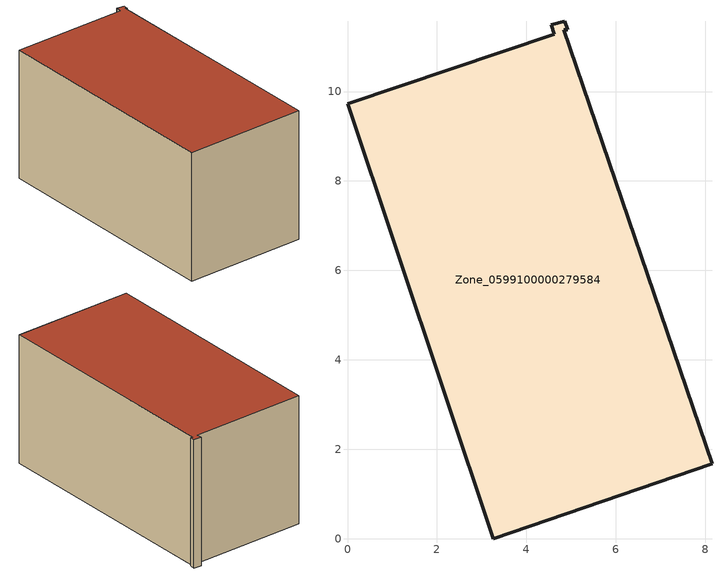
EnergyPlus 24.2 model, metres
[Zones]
Zone_0599100000279584
 floor ground (C_G): 4.62,11.28 4.55,11.49 4.86,11.57 4.92,11.38 4.83,11.38 8.15,1.67 3.26,0 0,9.72 z0
 wall outside (C_F): 4.92,11.38 4.86,11.57 4.55,11.49 4.62,11.28 0,9.72 3.26,0 8.15,1.67 4.83,11.38 4.92,11.38 z0:5.46
 roof outside (C_R): 8.15,1.67 4.83,11.38 4.92,11.38 4.86,11.57 4.55,11.49 4.62,11.28 0,9.72 3.26,0 z5.46
[BUILDING]
Pand.0599100000279584: North Axis=0; Terrain=City; Loads Convergence Tolerance Value=0.04; Temperature Convergence Tolerance Value=0.4; Solar Distribution=FullExterior; Maximum Number of Warmup Days=25; Minimum Number of Warmup Days=1
[Site:Location]
Rotterdam.The.Hague.AP_ZH_NLD Design_Conditions: Latitude=51.96; Longitude=4.45; Time Zone=1; Elevation=-4.5
[SITE:GROUNDTEMPERATURE:BUILDINGSURFACE]
18, 18, 18, 18, 18, 18, 18, 18, 18, 18, 18, 18
[MATERIAL] Thermal Absorptance=0.9; Solar Absorptance=0.7; Visible Absorptance=0.7
Name | Roughness | Thickness | Conductivity | Density | Specific Heat
G.TI.1946-1964 | MediumSmooth | 0.15 | 1 | 540 | 1210
F.TI.1946-1964 | Rough | 0.3 | 0.857143 | 1920 | 840
R.TI.1946-1964 | MediumRough | 0.2 | 0.277778 | 1500 | 1000
[CONSTRUCTION]
C_G: G.TI.1946-1964
C_F: F.TI.1946-1964
C_R: R.TI.1946-1964
[ZONE]
Zone_0599100000279584: Type=1; Multiplier=1; Ceiling Height=Autocalculate; Volume=Autocalculate; Floor Area=autocalculate; Part of Total Floor Area=Yes
[ZONEINFILTRATION:DESIGNFLOWRATE]
Infil_Zone_0599100000279584: Zone or ZoneList or Space or SpaceList=Zone_0599100000279584; Schedule=AlwaysOn; Design Flow Rate Calculation Method=Flow/Area; Flow Rate per Floor Area=0.003; Constant Term Coefficient=1; Temperature Term Coefficient=0; Velocity Term Coefficient=0; Velocity Squared Term Coefficient=0
[HVACTEMPLATE:ZONE:IDEALLOADSAIRSYSTEM]
Zone_0599100000279584: Maximum Heating Supply Air Temperature=50; Minimum Cooling Supply Air Temperature=13; Maximum Heating Supply Air Humidity Ratio=0.0156; Minimum Cooling Supply Air Humidity Ratio=0.0077; Heating Limit=NoLimit; Cooling Limit=NoLimit; Dehumidification Control Type=ConstantSensibleHeatRatio; Cooling Sensible Heat Ratio=0.7; Dehumidification Setpoint=60; Humidification Control Type=None; Humidification Setpoint=30; Outdoor Air Method=None; Outdoor Air Flow Rate per Person=0.00944; Outdoor Air Flow Rate per Zone Floor Area=0; Outdoor Air Flow Rate per Zone=0; Demand Controlled Ventilation Type=None; Outdoor Air Economizer Type=NoEconomizer; Heat Recovery Type=None; Sensible Heat Recovery Effectiveness=0.7; Latent Heat Recovery Effectiveness=0.65
[ZONECONTROL:THERMOSTAT]
ThermostatControl_Zone_0599100000279584: Zone or ZoneList=Zone_0599100000279584; Control Type Schedule=DualSetpointControlType; Control 1=Thermostat_Zone_0599100000279584; Temperature Difference Between Cutout And Setpoint=0
[THERMOSTATSETPOINT:DUALSETPOINT]
Thermostat_Zone_0599100000279584: Heating Setpoint Temperature Schedule=HeatingSetpoint_Zone_0599100000279584; Cooling Setpoint Temperature Schedule=CoolingSetpoint_Zone_0599100000279584
[SCHEDULE:COMPACT]
HeatingSetpoint_Zone_0599100000279584: Through: 12/31, For: AllDays, Until: 24:00, 21
CoolingSetpoint_Zone_0599100000279584: Through: 12/31, For: AllDays, Until: 24:00, 24
DualSetpointControlType: Through: 12/31, For: AllDays, Until: 24:00, 4
AlwaysOn: Through: 12/31, For: AllDays, Until: 24:00, 1
